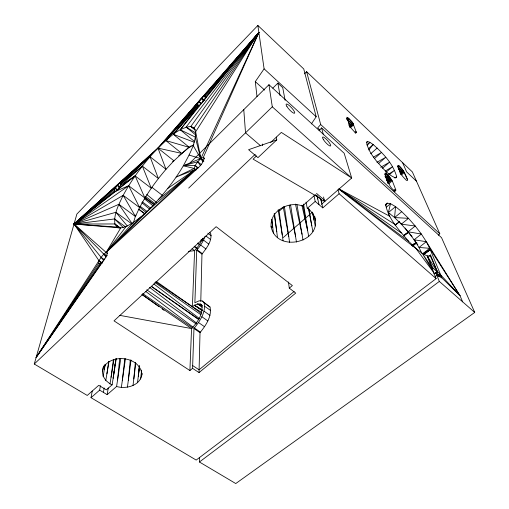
<?xml version="1.0" encoding="UTF-8"?>
<svg xmlns="http://www.w3.org/2000/svg" width="509" height="509" viewBox="0 0 509 509"><rect width="100%" height="100%" fill="white"/><g stroke="black" fill="none" stroke-linecap="round" stroke-linejoin="round"><path stroke-width="0.76" d="M319.028 130.59L321.586 127.931L441.545 237.69L474.732 312.418L235.756 483.55L199.433 462L199.534 457.324M194.584 141.578L180.192 129.757L203.912 100.407L205.534 97.48L205.572 95.889L258.871 32.474L203.288 157.459L183.329 165.749C163.675 199.553 132.9 224.59 106.146 252.407L103.779 254.144L101.106 257.369L36.139 357.439L104.809 258.839L106.807 255.283L107.31 252.833L106.146 252.407L74.047 224.011L157.955 148.106C167.537 139.434 177.253 127.944 190.856 126.429L194.101 127.982L195.66 131.761L200.82 158.662L202.932 161.83M202.188 300.965L204.128 302.861C206.17 312.431 199.592 321.408 193.967 328.509L192.567 368.338L199.019 372.582L200.012 332.663C205.642 325.588 212.17 316.56 210.001 307.035L202.188 300.965L199.153 300.819L194.871 302.721L196.716 250.212C200.241 246.051 203.32 241.419 205.14 236.246M200.788 301.296L201.965 254.118C206.387 248.258 212.469 241.062 210.643 233.23L209.504 232.365M271.074 226.155C275.426 253.259 322.674 243.308 314.727 216.471M199.019 372.582L295.729 293.095L289.277 288.139L292.37 285.574L216.128 226.69L114.016 320.861L189.908 370.552L191.549 328.579C197.206 322.553 203.326 314.371 201.736 305.654L200.152 304.07L197.651 303.93L194.495 305.215L192.402 306.749L155.519 281.903M195.914 169.866L194.145 168.447L183.329 165.749C188.973 155.175 195.774 144.142 195.66 131.761L258.871 32.474L157.955 148.106C144.422 162.295 132.537 178.105 123.165 195.341C118.991 204.274 113.571 213.761 114.894 223.966L116.936 227.046L118.247 227.886M193.84 144.639L189.393 147.413L173.327 134.331L197.307 105.936L197.384 104.32L198.994 101.425L201.532 98.345L258.871 32.474L200.82 158.662L197.734 161.703L195.195 165.431L194.145 168.447L176.095 177.081L195.004 169.612C199.579 167.741 202.856 163.224 204.198 158.56L203.288 157.459L204.465 158.414M412.105 236.5L401.315 224.157L394.57 217.553L395.563 206.629L390.524 203.67L387.126 203.142L385.3 204.663M133.81 378.938L135.356 362.325M139.262 365.926L138.308 376.164L139.663 365.965M128.3 380.516L130.31 359.978M117.579 379.86L119.698 358.533M100.432 385.695L99.656 390.129L107.17 394.653L116.593 386.49C126.55 389.519 141.356 385.288 142.075 373.25M122.3 380.757L124.807 358.718M140.605 379.04L141.623 370.088L141.356 372.448M137.525 382.774L139.517 365.933M132.983 385.561L135.769 363.235M114.067 371.106L113.17 378.187L115.988 358.54M114.264 369.534L114.461 367.956M114.76 365.596L114.958 364.024M111.077 377.245L113.373 359.971M127.422 387.145L131.017 360.073M121.358 387.387L125.43 358.73M106.915 373.81L108.773 361.295M116.593 386.49L120.754 358.629M311.374 123.942L316.178 116.746L303.758 68.969L257.866 25.45L76.859 214.098L34.268 364.024L87.243 395.448L98.778 385.294L106.33 389.862L112.133 384.81L116.243 358.565M112.133 384.81L110.014 383.869L113.838 359.971M107.17 394.653L108.252 387.992M104.313 369.649L105.204 364.177L103.174 376.246L105.808 380.42L110.014 383.869M103.422 392.394L104.167 387.96M105.808 380.42L109.015 361.275M103.174 376.246L102.379 371.742L103.785 365.876M102.379 371.742L103.149 367.352M133.307 223.133L135.782 215.046M435.679 273.632L437.575 272.188L431.333 266.684L422.324 253.425L433.706 272.595L415.885 248.347L408.619 241.279L338.899 189.144L422.324 253.425L427.274 256.002L436.13 278.639L196.181 460.072L91.022 397.688L92.256 391.014M104.809 258.839L102.093 262.116L36.139 357.439L98.587 263.35L99.128 260.882L74.047 224.011L157.955 148.106L201.532 98.345L204.039 96.226L258.871 32.474L194.101 127.982M462.662 301.856L460.009 295.704L426.338 241.692L421.357 234.032L415.229 226.015L408.492 218.342L394.57 217.553L388.367 212.565L390.524 203.67L386.299 207.176M430.27 255.9L427.274 256.002L437.575 272.188L430.27 255.9L430.544 254.984L437.575 272.188L435.653 273.594M202.811 238.225L199.439 244.74L194.597 250.638L188.298 251.401M103.492 260.296L74.047 224.011L114.251 190.671L115.346 188.177L119.774 182.776L150.04 156.734L166.017 169.281L173.919 160.812L188.909 147.101M106.095 257.153L103.779 254.144L74.047 224.011L118.858 204.306L135.502 216.56C142.832 199.172 153.782 183.558 166.017 169.281L157.955 148.106L181.808 153.425L191.136 145.809M385.587 205.757L387.126 203.142L385.752 205.184C388.621 219.449 399.559 230.482 408.619 241.279M36.139 357.439L99.719 263.834L102.093 262.116M257 96.634L255.295 81.631L264.101 68.842L257.866 25.45M195.959 169.974L194.145 168.447L195.004 169.612L140.929 216.872L132.938 222.853L126.098 226.581L120.703 227.968L74.047 224.011L116.237 190.862L118.584 188.451L121.804 182.896L150.04 156.734L158.375 178.525L142.348 166.112L121.804 182.896L121.435 181.904L150.04 156.734M194.992 129.859L190.856 126.429L258.871 32.474L205.534 97.48M195.819 135.07L186.135 127.059L258.871 32.474L201.341 103.531L198.815 105.643L173.327 134.331L194.152 142.208M126.098 226.581L106.146 252.407L107.444 253.31M103.531 367.339C112.19 352.979 140.694 356.924 141.909 374.713M173.327 134.331L197.384 104.32L199.178 105.847M368.745 149.977L373.18 144.562C383.131 153.394 393.126 163.637 396.702 176.827L395.919 177.902C387.941 175.401 382.787 167.773 377.214 161.97C372.531 156.161 367.899 149.78 366.575 142.291L367.587 141.515L369.871 142.31L373.18 144.562L368.446 148.723M178.646 155.754L181.808 153.425L165.813 140.535L201.532 98.345L205.07 100.133M189.393 147.413L165.813 140.535L198.994 101.425L201.379 103.461M165.813 140.535L197.384 104.32L198.974 105.948M304.363 73.869L306.609 71.68L320.676 124.527L317.692 127.905L320.034 130.037M367.25 145.256L369.871 142.31L366.9 144.931M132.938 222.853L106.146 252.407L107.431 253.266M438.389 235.241L439.795 233.758L412.36 171.908L306.609 71.68M140.929 216.872L106.146 252.407L120.703 227.968L116.936 227.046L74.047 224.011L117.452 185.168L119.971 187.058M366.48 142.628L367.587 141.515L366.423 142.545M190.124 162.785L268.956 84.71L344.179 153.26L351.694 178.023L321.465 204.306M272.818 88.133L277.863 83.158L282.724 87.624L285.11 100.286M347.354 120.334L349.04 118.673L352.642 122.535L356.491 132.741L355.727 132.703L354.048 131.392L350.084 126.913L346.807 117.235L349.04 118.673L347.284 120.277M188.674 188.095L272.29 106.82L268.956 84.71M34.268 364.024L255.263 154.278M256.536 155.888L253.094 159.139L319.569 197.988M270.699 142.475L281.331 132.404L351.694 178.023L272.29 106.82M276.769 139.88L257.968 157.644L248.589 149.691L276.769 139.88L276.355 137.118M346.623 119.023L347.768 117.942L346.597 119.017M167.773 188.445L195.004 169.612L106.146 252.407L197.467 168.447M348.181 121.059L349.938 119.456M348.557 122.561L350.898 120.429L348.468 122.465M397.943 166.907L399.094 165.864C403.427 169.421 405.597 174.778 407.588 179.849L403.542 171.234L400.5 173.664M348.9 124.151L351.834 121.486L348.792 124.024M349.123 125.729L352.642 122.535L349.009 125.577M349.728 126.665L353.252 123.471L349.645 126.531M350.077 127.403L353.609 124.209L350.033 127.295M354.913 132.607L356.084 131.551M355.25 133.313L356.427 132.257M279.645 210.777L284.353 206.578M350.72 127.244L353.666 124.635L350.097 127.702M314.848 195.119L302.48 206.005C288.508 200.578 268.873 211.388 271.233 227.599M91.022 397.688L99.656 390.129M315.453 220.047L313.474 214.435L309.478 209.702L307.264 208.378L315.205 201.424L314.021 195.819M370.692 153.724L377.188 148.043M323.559 196.989L324.271 200.075L323.05 201.138L315.434 194.597M120.684 228.14L114.894 223.966L74.047 224.011L115.346 188.177L117.872 190.061M283.214 237.569L312.501 212.107M374.433 158.579L381.527 152.414L373.371 157.217M315.205 201.424L322.782 207.876L339.102 193.738L337.995 189.583M378.677 163.414L385.79 157.268L376.972 162.288M382.45 168.307L389.601 162.174L380.687 167.27M386 172.303L392.592 166.672L385.237 171.088M384.944 176.432L387.355 174.383L392.267 180.829L395.945 190.245L395.099 189.463L393.883 190.474M397.898 166.876L399.094 165.864L398.013 165.298L398.356 166.71L397.593 165.991L400.666 173.359L402.632 176.343L406.131 180.097L407.213 180.631L407.474 179.741M385.332 177.934L388.342 175.376L385.841 177.329M389.054 174.969L394.488 170.343L388.532 174.237M398.114 168.085L399.902 166.57M386.312 179.047L389.321 176.489L386.197 178.92M399.011 168.994L400.799 167.474L398.331 169.408M386.579 180.689L390.199 177.622L386.458 180.536M399.31 170.515L401.696 168.492L399.221 170.413M387.26 181.738L390.88 178.672L387.164 181.592M400.112 171.546L402.498 169.522L399.419 171.921M387.68 182.591L391.306 179.518L387.623 182.47M387.794 183.132L391.427 180.059L387.782 183.049M400.144 172.99L403.134 170.464L400.068 172.875M395.499 177.845L396.702 176.827L394.628 177.953M388.628 183.902L392.267 180.829M400.545 173.76L403.542 171.234M400.672 174.237L403.669 171.711L400.659 174.18M401.423 174.95L404.426 172.417M189.908 370.552L192.567 368.338M388.367 212.565L395.563 206.629L401.741 211.687L408.492 218.342L401.315 224.157L400.411 222.866M294.132 291.498L199.089 369.814L192.669 365.577M388.583 214.289L389.811 213.277M158.814 199.235L195.004 169.612M394.57 217.553L401.741 211.687M395.232 225.226L399.546 221.72M403.707 235.953L408.619 232.021L403.643 235.941M125.36 226.759L114.582 218.953L74.047 224.011L114.582 191.702L128.662 185.753L153.75 204.669M116.237 190.862L135.133 175.898L151.262 188.215L142.348 166.112L120.716 185.397L135.133 175.898L144.925 198.02M412.513 246.248L416.839 242.831M405.151 228.057L414.091 239.79L418.996 247.457L429.698 248.303L460.009 295.704L441.895 277.882L429.698 248.303L426.338 241.692L418.996 247.457L421.936 253.431M422.884 253.609L429.698 248.303L430.251 249.639L424.035 254.475M428.794 256.339L430.544 254.984M432.898 268.065L431.638 269.032L432.898 268.065L427.274 256.002M433.757 273.836L435.659 272.391L441.895 277.882L436.862 275.369L434.953 276.794M118.584 188.451L135.133 175.898M438.771 276.355L440.673 274.917L460.009 295.704M403.535 235.756L408.568 231.964M199.433 462L439.318 281.426L435.659 272.391M395.029 224.978L399.489 221.65M403.402 235.699L408.536 231.951M430.251 249.639L423.838 254.296L430.016 249.429L422.909 253.705M74.047 224.011L128.662 185.753L139.6 207.583L123.165 195.341L74.047 224.011L115.944 212.291L131.57 223.686M172.621 161.709L173.919 160.812L157.955 148.106M412.195 245.796L416.744 242.698M411.851 245.293L416.642 242.545M411.717 245.045L416.604 242.469M121.435 181.904L119.774 182.776L121.199 184.672M201.437 164.7L197.734 161.703L183.329 165.749L195.195 165.431L198.287 167.919M205.827 97.766L204.039 96.226L205.572 95.889M197.307 105.936L198.815 105.643L180.192 129.757L195.513 137.195M436.862 275.369L438.783 275.14M401.315 224.157L415.229 226.015L408.021 231.792L421.357 234.032L414.091 239.79L417.819 244.759M426.338 241.692L414.091 239.79L415.707 241.508M119.78 315.357L191.549 328.579L141.865 294.514M436.868 273.899L440.673 274.917L436.467 270.336M189.119 155.067L200.82 158.662L203.543 160.24M98.587 263.35L99.719 263.834M402.613 162.715L406.615 171.896L416.445 181.172M107.304 255.709L103.779 254.144L106.368 255.938M339.019 188.947L389.716 216.274M121.74 183.883L119.774 182.776L121.664 184.194M323.686 200.387L325.054 201.189L323.851 200.152M202.194 310.63L194.495 305.215L202.525 310.026M186.135 127.059L195.431 132.785M201.787 312.513L192.402 306.749L156.206 281.35M338.956 189.036L394.787 224.31M202.238 306.921L197.651 303.93L202.162 307.112M194.444 328.031L200.489 332.186M193.967 328.509L200.012 332.663M142.615 293.547L192.886 328.063M102.379 263.115L99.128 260.882L101.355 263.007M101.106 257.369L104.345 259.609M146.764 289.812L196.258 324.023M198.548 322.566L204.573 326.74M194.495 305.215L202.188 310.573M151.364 286.281L198.745 319.258M201.838 316.725L207.831 320.918M154.882 282.501L200.89 314.721M151.44 286.491L198.917 319.722M338.93 189.113L401.321 232.957M203.975 311.139L209.931 315.332M204.758 306.361L210.669 310.547M202.041 305.438L200.152 304.07L202.079 305.432M204.039 96.226L205.891 97.543M204.128 302.861L210.001 307.035M200.152 304.07L202.041 305.432M145.084 197.664L154.087 204.192M142.132 294.514L158.884 306.615M162.11 308.944L164.038 310.337M197.129 249.773L202.378 253.686M196.716 250.212L201.965 254.118M114.582 191.702L114.251 190.671L115.518 191.613M138.76 209.142L145.11 213.856M192.058 248.748L194.597 250.638L192.402 306.749L201.125 313.429M140.077 206.253L147.076 211.47M194.152 246.585L196.697 248.481M200.699 245.033L205.929 248.965M142.374 201.895L150.626 208.086M197.6 243.321L199.509 244.746M203.555 240.14L208.766 244.078M145.243 196.245L154.736 203.422M200.699 240.07L201.965 241.031M145.778 291.46L193.331 327.338M153.864 283.984L199.305 318.43M205.986 236.036L210.586 239.535M149.582 287.394L196.83 323.26M207.799 233.179L211.229 235.801M151.72 187.178L162.416 195.361M190.856 126.429L195.233 129.814M138.677 209.244L144.295 213.595M114.894 223.966L120.423 228.401M193.185 145.561L200.82 158.662L203.905 161.175M146.726 194.495L156.556 202.499M139.453 206.978L146.191 212.488M114.251 190.671L115.409 191.632M144.244 198.618L152.783 205.681M197.893 243.003L199.725 244.511M141.795 202.671L149.754 209.25M194.451 246.191L197.511 248.716M203.288 157.459L204.503 158.477M387.355 174.383L385.224 173.022L385.542 174.612L384.696 173.83L388.24 183.157L389.105 183.946C390.231 186.898 392.566 189.857 395.468 191.168L395.099 189.463M203.905 100.381L201.532 98.345L203.587 101.641M316.509 193.395L324.271 200.075M260.583 145.784L245.523 132.843L243.779 109.645M339.102 193.738L436.13 278.639M439.318 281.426L474.732 312.418M255.295 81.631L264.642 90.08M201.443 239.644L202.576 240.668M320.676 124.527L439.795 233.758M264.101 68.842L316.178 116.746M114.582 218.953L123.42 227.72M115.346 188.177L117.325 190.43M195.195 165.431L197.727 168.428M115.944 212.291L127.269 225.99M117.452 185.168L119.291 187.687M198.994 101.425L200.762 103.874M118.858 204.306L132.365 223.941M197.734 161.703L200.311 165.508M123.165 195.341L135.502 216.56M321.586 127.931L323.412 134.796M195.38 137.684L200.82 158.662M320.575 198.389L321.516 202.232M317.043 195.952L317.781 199.038M301.862 205.21L307.633 230.647L303.606 204.064M320.823 199.14L322.782 207.876M317.107 195.946L319.003 204.656M295.462 204.064L302.034 234.216M289.22 205.222L295.532 236.221M312.532 212.457L315.249 225.971M308.479 208.76L312.92 231.627M312.596 212.438L314.091 220.206M306.068 202.143L307.264 208.378M283.227 206.826L288.73 236.475M303.04 205.706L308.708 236.481M277.863 83.158L280.058 95.565M308.829 208.633L311.788 225.824M296.951 204.605L303.04 240.083M278.13 209.899L282.272 234.954M290.582 204.962L296.461 242.099M284.429 206.762L289.583 242.354M274.16 213.793L276.762 231.792M278.945 209.803L283.055 240.827M288.469 281.992L289.277 288.139M271.749 219.385L272.735 227.268M274.548 213.665L277.481 237.646M271.825 219.379L273.409 233.097M262.389 144.022L262.568 145.599M348.296 118.152L347.157 119.246L348.296 118.152M386.446 173.62L385.288 174.676L386.446 173.62M395.512 190.283L394.297 191.301L395.512 190.283M323.457 139.663A6 1.368 48.1 0 0 330.5 146.032A6 1.368 48.1 0 0 325.855 138.804A6 1.368 48.1 0 0 323.457 139.663M286.955 106.559A6.203 1.444 47.3 0 0 294.412 113.303A6.203 1.444 47.3 0 0 289.888 106.088A6.203 1.444 47.3 0 0 286.955 106.559"/></g></svg>
